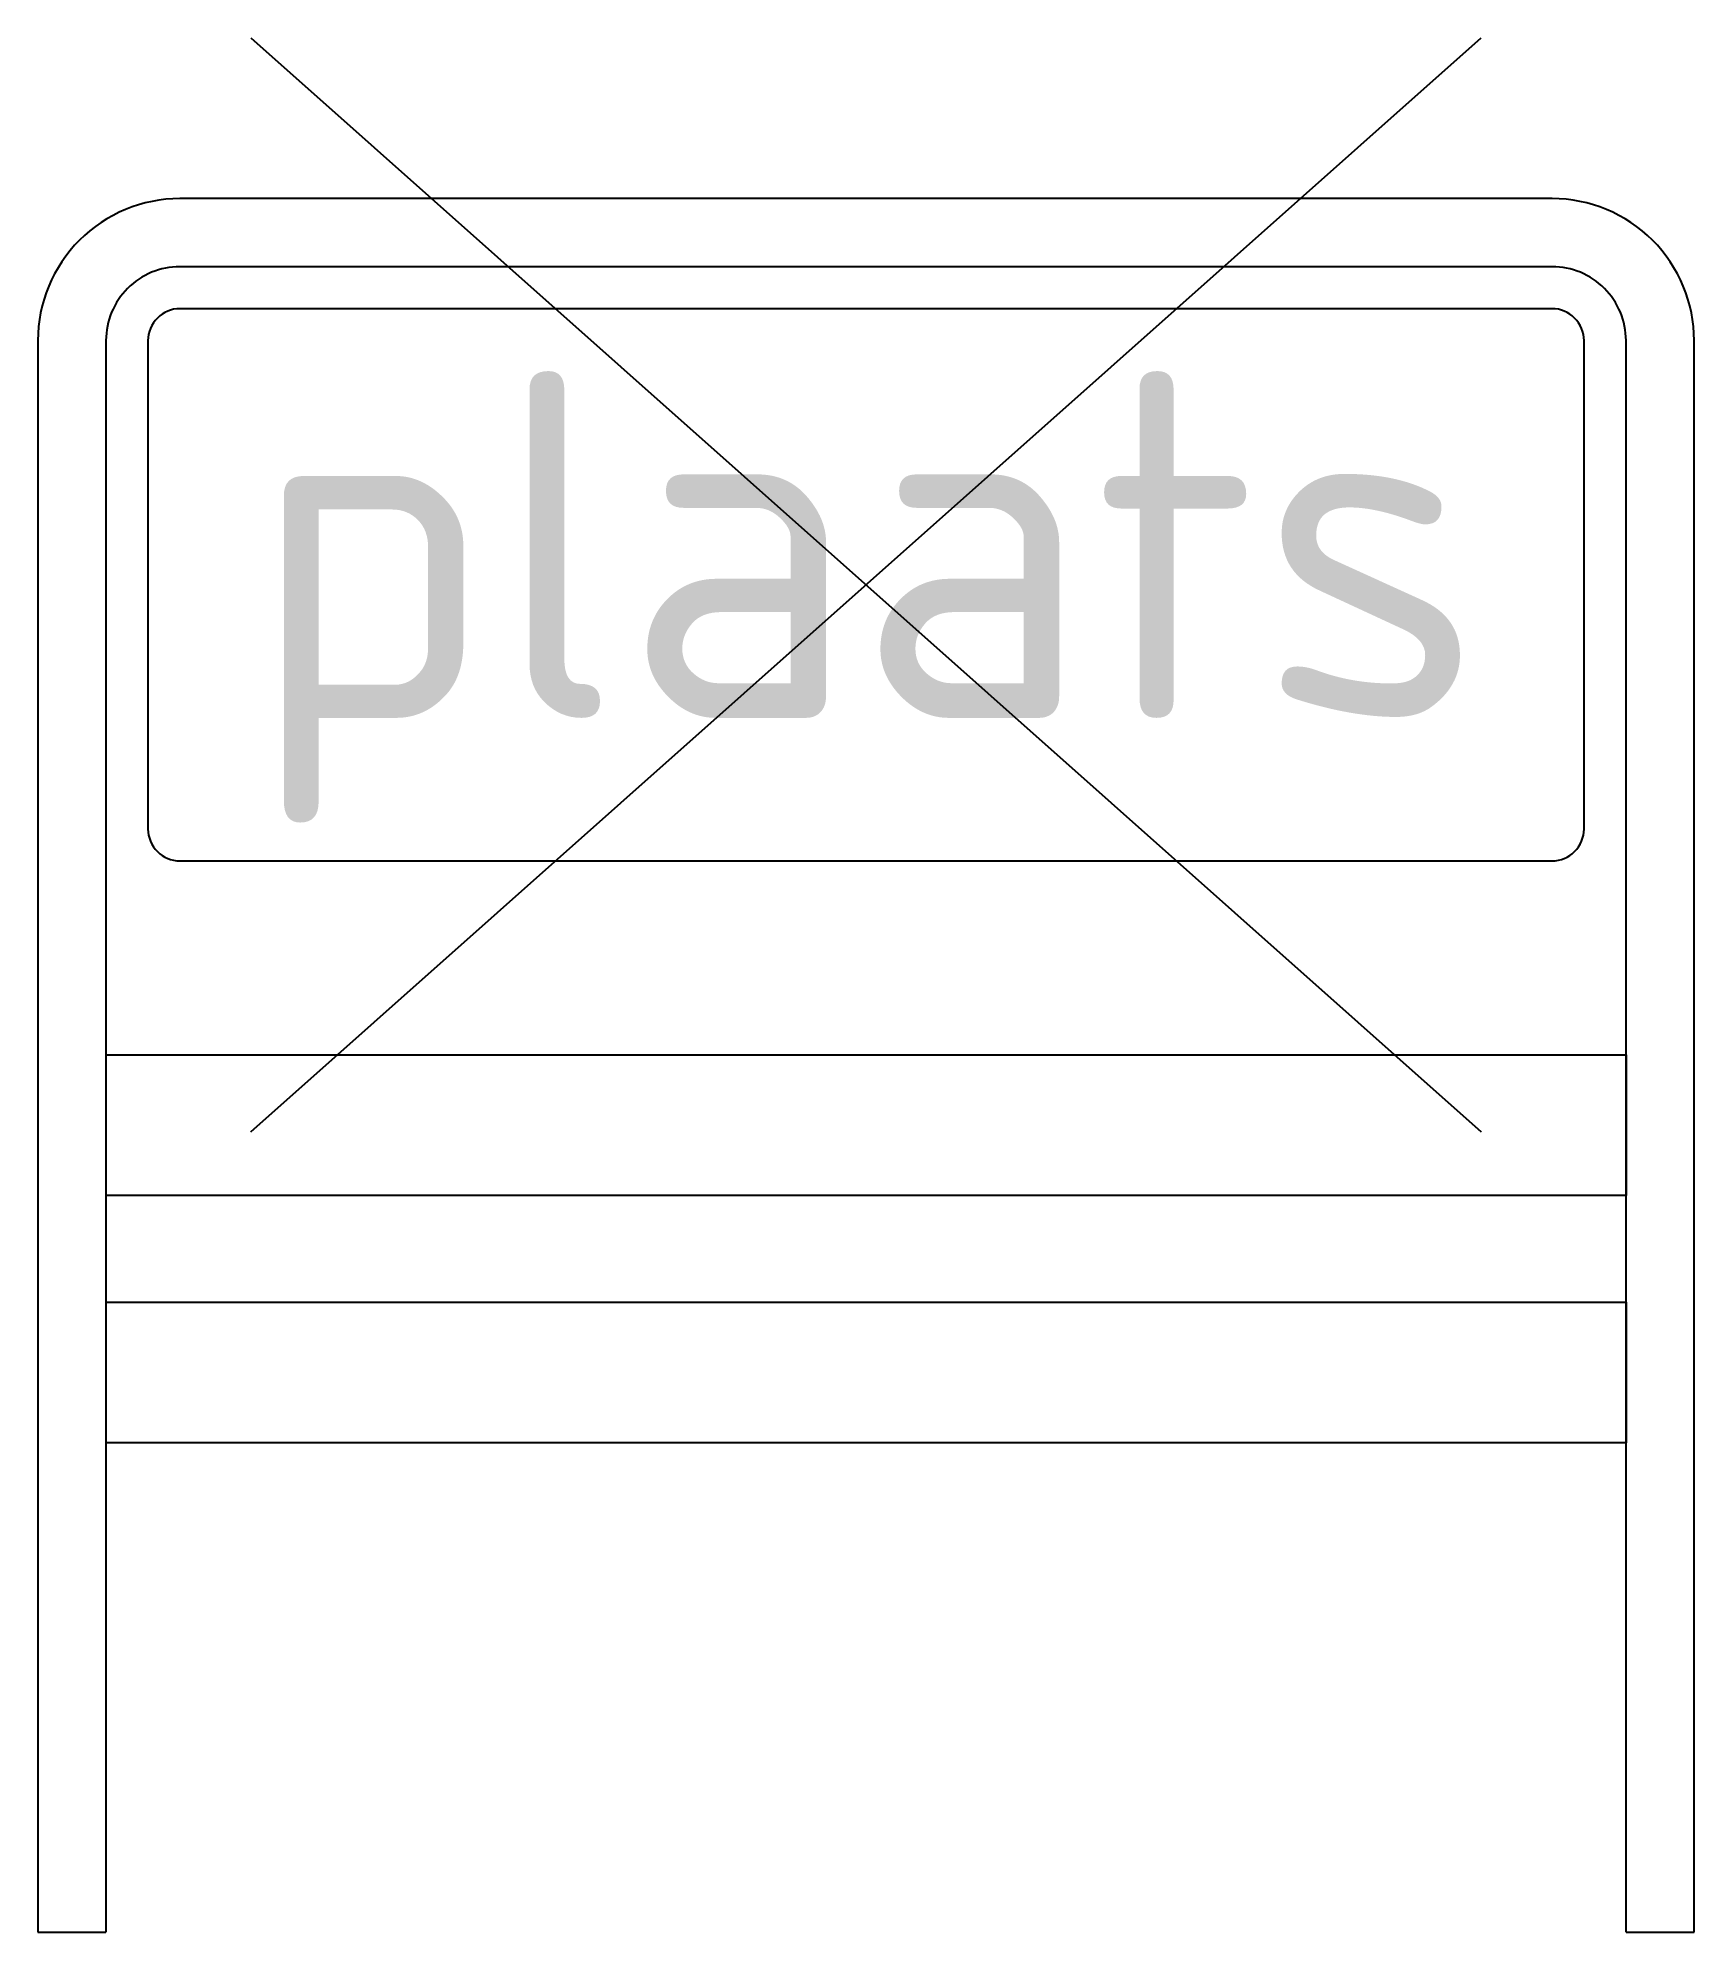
# Model space of a CAD drawing. Extents: x -4.3 to 4.3, y -7 to 2.84.
import ezdxf
from ezdxf.enums import TextEntityAlignment as Align

# ---------------------------------------------------------------- set-up
doc = ezdxf.new("R2010")
doc.units = 0
doc.styles.add('NLCS-ISO', font='NLCS-ISO.ttf')

msp = doc.modelspace()

# ---------------------------------------------------------------- linework, layer by layer
for p, q in [((-3.1945, -2.8406), (3.1945, 2.8406)), ((-3.1945, 2.8406), (3.1945, -2.8406)), ((-4.3003, -6.9976), (-3.9467, -6.9976)), ((3.9467, -6.9976), (4.3003, -6.9976))]:
    msp.add_line(p, q)
for points in [[(4.3003, -6.9976), (4.3003, 1.2683, 0.414214), (3.5628, 2.0058), (-3.5628, 2.0058, 0.414214), (-4.3003, 1.2683), (-4.3003, -6.9976)], [(3.9467, -6.9976), (3.9467, 1.2683, 0.414214), (3.5628, 1.6522), (-3.5628, 1.6522, 0.414214), (-3.9467, 1.2683), (-3.9467, -6.9976)]]:
    msp.add_lwpolyline(points, format="xyb")
msp.add_lwpolyline([(-3.5628, -1.4341), (3.5628, -1.4341, 0.414214), (3.7286, -1.2683), (3.7286, 1.2683, 0.414214), (3.5628, 1.4341), (-3.5628, 1.4341, 0.414214), (-3.7286, 1.2683), (-3.7286, -1.2683, 0.414214)], format="xyb", close=True)
for points in [[(-3.9467, -2.4405), (3.9467, -2.4405), (3.9467, -3.1711), (-3.9467, -3.1711)], [(-3.9467, -3.7265), (3.9467, -3.7265), (3.9467, -4.4571), (-3.9467, -4.4571)]]:
    msp.add_lwpolyline(points)

# ---------------------------------------------------------------- texts
at = {"style": 'NLCS-ISO'}
msp.add_text('plaats', height=1.8, dxfattribs=at).set_placement((0, 0.2089), align=Align.MIDDLE_CENTER)

doc.saveas('drawing.dxf')
